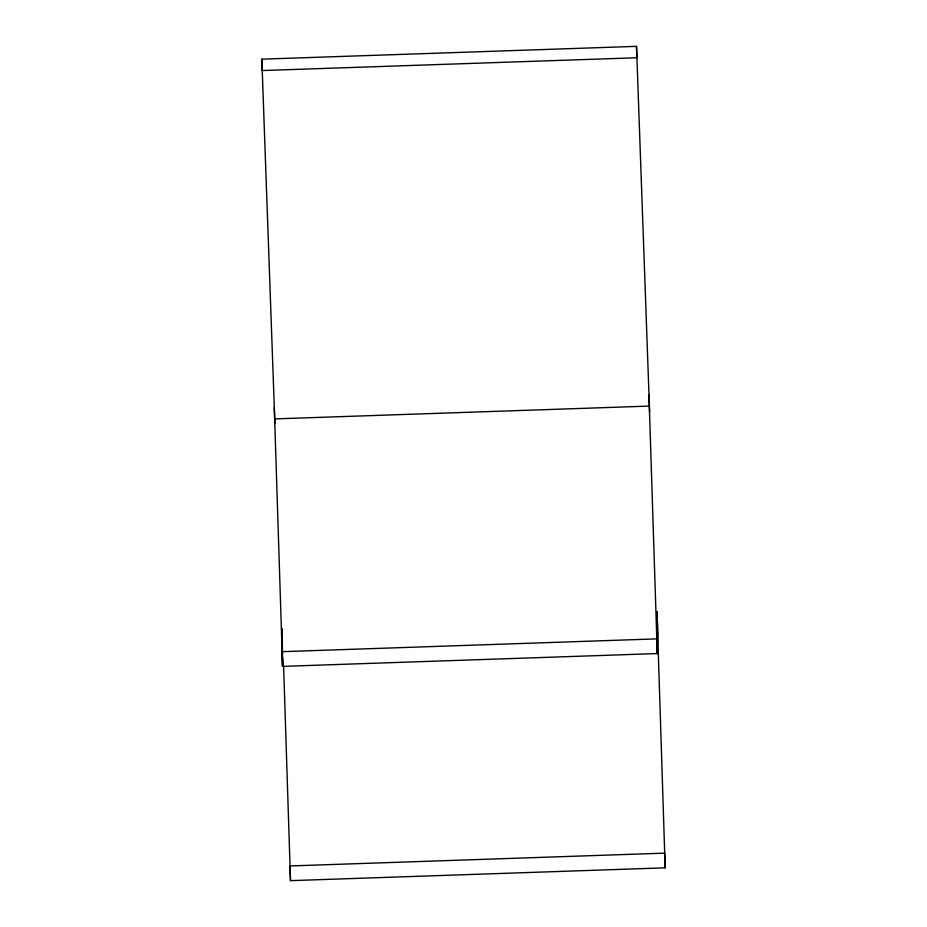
<?xml version="1.0" encoding="UTF-8"?>
<svg xmlns="http://www.w3.org/2000/svg" width="927" height="927" viewBox="0 0 927 927"><rect width="100%" height="100%" fill="white"/><g stroke="black" fill="none" stroke-linecap="round" stroke-linejoin="round"><path stroke-width="1.39" d="M282.202 628.796L282.584 666.374L657.266 653.558L657.683 632.481L656.976 611.681L657.266 653.558L656.722 638.877L282.051 651.681L282.584 666.374L282.758 657.788M636.501 46.35L636.849 57.752L262.179 70.556L261.831 59.166L636.501 46.35L649.607 412.098M282.584 666.374L274.647 418.9L649.329 406.084L648.981 394.682M665.169 867.834L664.636 853.141L289.954 865.957L290.499 880.65L665.169 867.834L656.976 611.681L657.51 626.374M261.831 59.166L274.879 423.569M649.329 406.084L657.266 653.558M283.627 666.559L290.499 880.65M274.299 407.498L274.647 418.9"/></g></svg>
